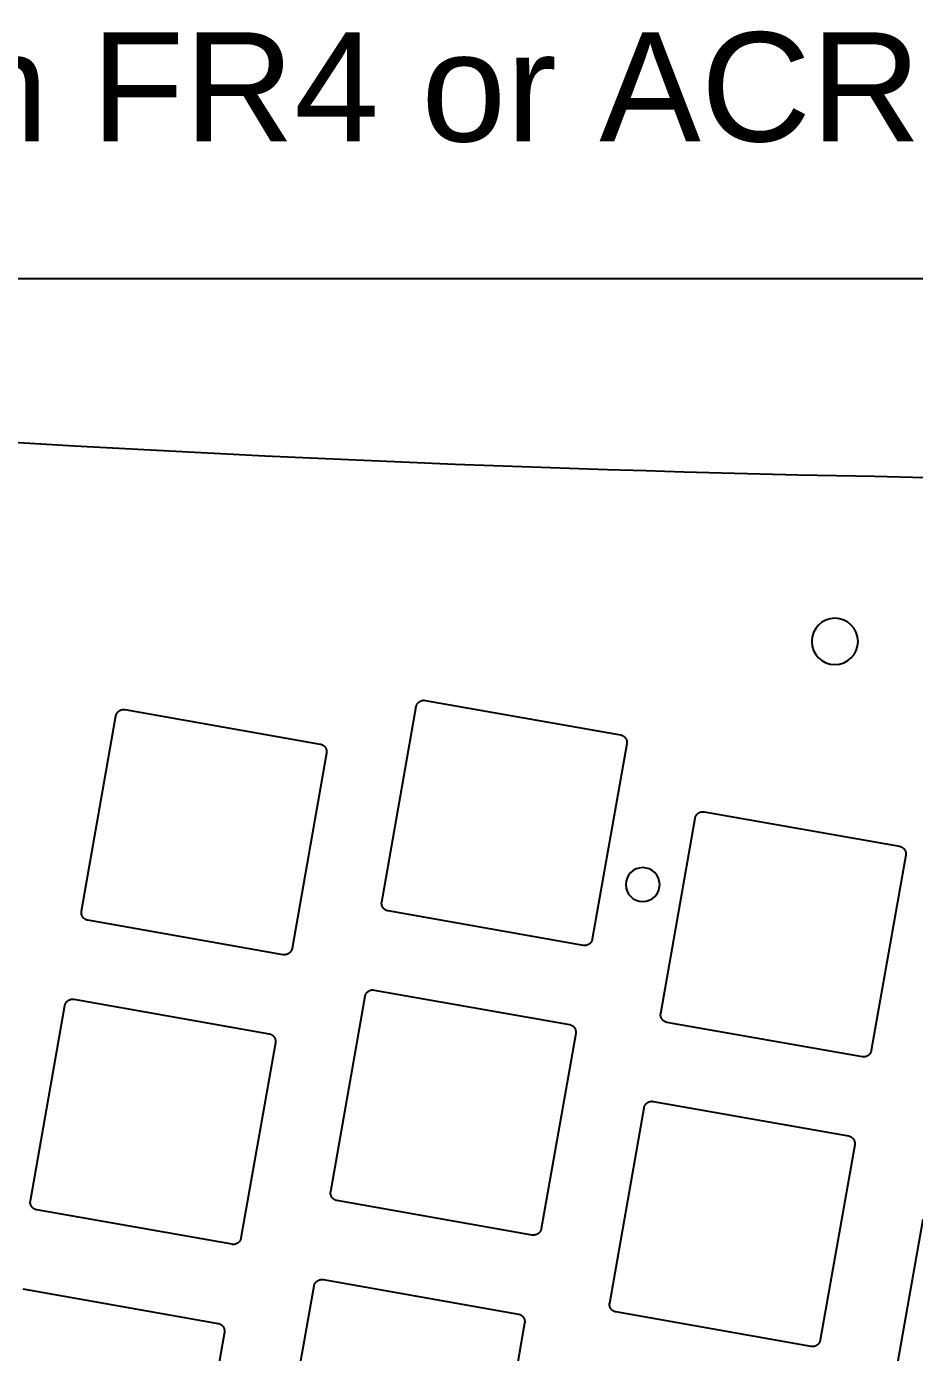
# Model space of a CAD drawing. Extents: x -763 to 762, y 34 to 355.
# Drawn here: x 222.2 to 279.7, y 269.2 to 355.1 of the extents above; entities that cross this region are included whole.
import ezdxf

# ---------------------------------------------------------------- set-up
doc = ezdxf.new("R2010")
doc.units = 0
doc.layers.add('2D_ACR_PLOT$CUT2', color=3, linetype='CONTINUOUS')
doc.layers.add('2D_ACR_PLOT$NOPRINT', color=7, linetype='CONTINUOUS')
doc.styles.add('ARIAL_REGULAR', font='txt')

msp = doc.modelspace()

# ---------------------------------------------------------------- linework, layer by layer
at = {"layer": '2D_ACR_PLOT$CUT2'}
for p, q in [((225.272, 327.891), (206.436, 328.994)), ((245.184, 298.355), (247.416, 311.009)), ((247.416, 311.009), (247.419, 311.026)), ((247.419, 311.026), (247.423, 311.043)), ((247.423, 311.043), (247.427, 311.059)), ((247.427, 311.059), (247.432, 311.076)), ((247.432, 311.076), (247.438, 311.092)), ((247.438, 311.092), (247.444, 311.108)), ((247.444, 311.108), (247.45, 311.124)), ((247.45, 311.124), (247.457, 311.139)), ((247.457, 311.139), (247.465, 311.154)), ((247.465, 311.154), (247.473, 311.169)), ((247.473, 311.169), (247.482, 311.184)), ((247.482, 311.184), (247.491, 311.198)), ((247.491, 311.198), (247.501, 311.212)), ((247.501, 311.212), (247.511, 311.226)), ((247.511, 311.226), (247.521, 311.24)), ((247.521, 311.24), (247.532, 311.253)), ((247.532, 311.253), (247.544, 311.265)), ((247.544, 311.265), (247.556, 311.277)), ((247.556, 311.277), (247.568, 311.289)), ((247.568, 311.289), (247.581, 311.301)), ((247.581, 311.301), (247.594, 311.312)), ((247.594, 311.312), (247.607, 311.322)), ((247.607, 311.322), (247.621, 311.332)), ((247.621, 311.332), (247.635, 311.342)), ((247.635, 311.342), (247.65, 311.351)), ((247.65, 311.351), (247.665, 311.359)), ((247.665, 311.359), (247.68, 311.367)), ((247.68, 311.367), (247.695, 311.375)), ((247.695, 311.375), (247.711, 311.382)), ((247.711, 311.382), (247.726, 311.388)), ((247.726, 311.388), (247.742, 311.394)), ((247.742, 311.394), (247.759, 311.4)), ((247.759, 311.4), (247.775, 311.405)), ((247.775, 311.405), (247.791, 311.409)), ((247.791, 311.409), (247.808, 311.413)), ((247.808, 311.413), (247.825, 311.416)), ((247.825, 311.416), (247.842, 311.418)), ((247.842, 311.418), (247.859, 311.42)), ((247.859, 311.42), (247.876, 311.422)), ((247.876, 311.422), (247.893, 311.422)), ((247.893, 311.422), (247.91, 311.423)), ((247.91, 311.423), (247.927, 311.422)), ((247.927, 311.422), (247.944, 311.421)), ((247.944, 311.421), (247.961, 311.42)), ((247.961, 311.42), (247.978, 311.418)), ((247.978, 311.418), (247.995, 311.415)), ((247.995, 311.415), (260.65, 309.184)), ((225.734, 297.754), (227.966, 310.409)), ((227.966, 310.409), (227.969, 310.426)), ((227.969, 310.426), (227.973, 310.442)), ((227.973, 310.442), (227.977, 310.459)), ((227.977, 310.459), (227.982, 310.475)), ((227.982, 310.475), (227.988, 310.491)), ((227.988, 310.491), (227.994, 310.507)), ((227.994, 310.507), (228, 310.523)), ((228, 310.523), (228.008, 310.539)), ((228.008, 310.539), (228.015, 310.554)), ((228.015, 310.554), (228.023, 310.569)), ((228.023, 310.569), (228.032, 310.584)), ((228.032, 310.584), (228.041, 310.598)), ((228.041, 310.598), (228.051, 310.612)), ((228.051, 310.612), (228.061, 310.626)), ((228.061, 310.626), (228.072, 310.639)), ((228.072, 310.639), (228.083, 310.652)), ((228.083, 310.652), (228.094, 310.665)), ((228.094, 310.665), (228.106, 310.677)), ((228.106, 310.677), (228.118, 310.689)), ((228.118, 310.689), (228.131, 310.7)), ((228.131, 310.7), (228.144, 310.711)), ((228.144, 310.711), (228.158, 310.722)), ((228.158, 310.722), (228.171, 310.732)), ((228.171, 310.732), (228.186, 310.741)), ((228.186, 310.741), (228.2, 310.75)), ((228.2, 310.75), (228.215, 310.759)), ((228.215, 310.759), (228.23, 310.767)), ((228.23, 310.767), (228.245, 310.774)), ((228.245, 310.774), (228.261, 310.782)), ((228.261, 310.782), (228.277, 310.788)), ((228.277, 310.788), (228.293, 310.794)), ((228.293, 310.794), (228.309, 310.799)), ((228.309, 310.799), (228.325, 310.804)), ((228.325, 310.804), (228.342, 310.808)), ((228.342, 310.808), (228.358, 310.812)), ((228.358, 310.812), (228.375, 310.815)), ((228.375, 310.815), (228.392, 310.818)), ((228.392, 310.818), (228.409, 310.82)), ((228.409, 310.82), (228.426, 310.821)), ((228.426, 310.821), (228.443, 310.822)), ((228.443, 310.822), (228.46, 310.822)), ((228.46, 310.822), (228.477, 310.822)), ((228.477, 310.822), (228.494, 310.821)), ((228.494, 310.821), (228.511, 310.819)), ((228.511, 310.819), (228.528, 310.817)), ((228.528, 310.817), (228.545, 310.815)), ((228.545, 310.815), (241.2, 308.583)), ((241.2, 308.583), (241.217, 308.58)), ((241.217, 308.58), (241.233, 308.576)), ((241.233, 308.576), (241.25, 308.572)), ((241.25, 308.572), (241.266, 308.567)), ((241.266, 308.567), (241.282, 308.561)), ((241.282, 308.561), (241.298, 308.555)), ((241.298, 308.555), (241.314, 308.549)), ((241.314, 308.549), (241.33, 308.541)), ((241.33, 308.541), (241.345, 308.534)), ((241.345, 308.534), (241.36, 308.526)), ((241.36, 308.526), (241.374, 308.517)), ((241.374, 308.517), (241.389, 308.508)), ((241.389, 308.508), (241.403, 308.498)), ((241.403, 308.498), (241.417, 308.488)), ((241.417, 308.488), (241.43, 308.477)), ((241.43, 308.477), (241.443, 308.466)), ((241.443, 308.466), (241.456, 308.455)), ((241.456, 308.455), (241.468, 308.443)), ((241.468, 308.443), (241.48, 308.431)), ((241.48, 308.431), (241.491, 308.418)), ((241.491, 308.418), (241.502, 308.405)), ((241.502, 308.405), (241.513, 308.391)), ((241.513, 308.391), (241.523, 308.378)), ((241.523, 308.378), (241.532, 308.363)), ((241.532, 308.363), (241.541, 308.349)), ((241.541, 308.349), (241.55, 308.334)), ((261.055, 308.604), (258.824, 295.95)), ((260.65, 309.184), (260.666, 309.18)), ((260.666, 309.18), (260.683, 309.177)), ((260.683, 309.177), (260.7, 309.172)), ((260.7, 309.172), (260.716, 309.167)), ((260.716, 309.167), (260.732, 309.162)), ((260.732, 309.162), (260.748, 309.156)), ((260.748, 309.156), (260.764, 309.149)), ((260.764, 309.149), (260.779, 309.142)), ((260.779, 309.142), (260.795, 309.134)), ((260.795, 309.134), (260.81, 309.126)), ((260.81, 309.126), (260.824, 309.117)), ((260.824, 309.117), (260.839, 309.108)), ((260.839, 309.108), (260.853, 309.099)), ((260.853, 309.099), (260.866, 309.088)), ((260.866, 309.088), (260.88, 309.078)), ((260.88, 309.078), (260.893, 309.067)), ((260.893, 309.067), (260.905, 309.055)), ((260.905, 309.055), (260.918, 309.043)), ((260.918, 309.043), (260.93, 309.031)), ((260.93, 309.031), (260.941, 309.018)), ((260.941, 309.018), (260.952, 309.005)), ((260.952, 309.005), (260.962, 308.992)), ((260.962, 308.992), (260.972, 308.978)), ((260.972, 308.978), (260.982, 308.964)), ((260.982, 308.964), (260.991, 308.949)), ((260.991, 308.949), (261, 308.935)), ((261, 308.935), (261.008, 308.92)), ((261.008, 308.92), (261.015, 308.904)), ((261.015, 308.904), (261.022, 308.889)), ((261.022, 308.889), (261.029, 308.873)), ((261.029, 308.873), (261.035, 308.857)), ((261.035, 308.857), (261.04, 308.841)), ((261.04, 308.841), (261.045, 308.824)), ((261.045, 308.824), (261.049, 308.808)), ((261.049, 308.808), (261.053, 308.791)), ((261.053, 308.791), (261.056, 308.774)), ((261.058, 308.621), (261.055, 308.604)), ((261.056, 308.774), (261.058, 308.757)), ((261.058, 308.757), (261.06, 308.74)), ((261.06, 308.638), (261.058, 308.621)), ((261.06, 308.74), (261.062, 308.723)), ((261.062, 308.655), (261.06, 308.638)), ((261.062, 308.723), (261.063, 308.706)), ((261.063, 308.689), (261.062, 308.672)), ((261.062, 308.672), (261.062, 308.655)), ((261.063, 308.706), (261.063, 308.689)), ((241.605, 308.004), (239.374, 295.349)), ((241.55, 308.334), (241.558, 308.319)), ((241.558, 308.319), (241.565, 308.304)), ((241.565, 308.304), (241.572, 308.288)), ((241.572, 308.288), (241.579, 308.272)), ((241.579, 308.272), (241.585, 308.256)), ((241.585, 308.256), (241.59, 308.24)), ((241.59, 308.24), (241.595, 308.224)), ((241.595, 308.224), (241.599, 308.207)), ((241.599, 308.207), (241.603, 308.191)), ((241.603, 308.191), (241.606, 308.174)), ((241.608, 308.021), (241.605, 308.004)), ((241.606, 308.174), (241.609, 308.157)), ((241.61, 308.038), (241.608, 308.021)), ((241.609, 308.157), (241.611, 308.14)), ((241.612, 308.055), (241.61, 308.038)), ((241.611, 308.14), (241.612, 308.123)), ((241.612, 308.123), (241.613, 308.106)), ((241.613, 308.072), (241.612, 308.055)), ((241.613, 308.106), (241.613, 308.089)), ((241.613, 308.089), (241.613, 308.072)), ((265.604, 304.036), (265.615, 304.049)), ((265.615, 304.049), (265.627, 304.061)), ((265.627, 304.061), (265.64, 304.073)), ((265.64, 304.073), (265.652, 304.084)), ((265.652, 304.084), (265.665, 304.095)), ((265.665, 304.095), (265.679, 304.106)), ((265.679, 304.106), (265.693, 304.116)), ((265.693, 304.116), (265.707, 304.125)), ((265.707, 304.125), (265.721, 304.134)), ((265.721, 304.134), (265.736, 304.143)), ((265.736, 304.143), (265.751, 304.151)), ((265.751, 304.151), (265.766, 304.159)), ((265.766, 304.159), (265.782, 304.166)), ((265.782, 304.166), (265.798, 304.172)), ((265.798, 304.172), (265.814, 304.178)), ((265.814, 304.178), (265.83, 304.183)), ((265.83, 304.183), (265.846, 304.188)), ((265.846, 304.188), (265.863, 304.192)), ((265.863, 304.192), (265.88, 304.196)), ((265.88, 304.196), (265.896, 304.199)), ((265.896, 304.199), (265.913, 304.202)), ((265.913, 304.202), (265.93, 304.204)), ((265.93, 304.204), (265.947, 304.205)), ((265.947, 304.205), (265.964, 304.206)), ((265.964, 304.206), (265.981, 304.206)), ((265.981, 304.206), (265.998, 304.206)), ((265.998, 304.206), (266.015, 304.205)), ((266.015, 304.205), (266.032, 304.203)), ((266.032, 304.203), (266.049, 304.201)), ((266.049, 304.201), (266.066, 304.199)), ((266.066, 304.199), (278.721, 301.967)), ((263.256, 291.138), (265.487, 303.793)), ((265.487, 303.793), (265.49, 303.81)), ((265.49, 303.81), (265.494, 303.826)), ((265.494, 303.826), (265.499, 303.843)), ((265.499, 303.843), (265.503, 303.859)), ((265.503, 303.859), (265.509, 303.875)), ((265.509, 303.875), (265.515, 303.891)), ((265.515, 303.891), (265.522, 303.907)), ((265.522, 303.907), (265.529, 303.923)), ((265.529, 303.923), (265.536, 303.938)), ((265.536, 303.938), (265.545, 303.953)), ((265.545, 303.953), (265.553, 303.968)), ((265.553, 303.968), (265.562, 303.982)), ((265.562, 303.982), (265.572, 303.996)), ((265.572, 303.996), (265.582, 304.01)), ((265.582, 304.01), (265.593, 304.023)), ((265.593, 304.023), (265.604, 304.036)), ((278.721, 301.967), (278.738, 301.964)), ((278.738, 301.964), (278.754, 301.96)), ((278.754, 301.96), (278.771, 301.956)), ((278.771, 301.956), (278.787, 301.951)), ((278.787, 301.951), (278.803, 301.945)), ((278.803, 301.945), (278.819, 301.939)), ((278.819, 301.939), (278.835, 301.933)), ((278.835, 301.933), (278.851, 301.925)), ((278.851, 301.925), (278.866, 301.918)), ((278.866, 301.918), (278.881, 301.91)), ((278.881, 301.91), (278.896, 301.901)), ((278.896, 301.901), (278.91, 301.892)), ((278.91, 301.892), (278.924, 301.882)), ((278.924, 301.882), (278.938, 301.872)), ((278.938, 301.872), (278.951, 301.861)), ((278.951, 301.861), (278.964, 301.85)), ((278.964, 301.85), (278.977, 301.839)), ((278.977, 301.839), (278.989, 301.827)), ((278.989, 301.827), (279.001, 301.815)), ((279.001, 301.815), (279.012, 301.802)), ((279.012, 301.802), (279.023, 301.789)), ((279.023, 301.789), (279.034, 301.775)), ((279.034, 301.775), (279.044, 301.762)), ((279.044, 301.762), (279.053, 301.747)), ((279.053, 301.747), (279.062, 301.733)), ((279.062, 301.733), (279.071, 301.718)), ((279.071, 301.718), (279.079, 301.703)), ((279.079, 301.703), (279.087, 301.688)), ((279.087, 301.688), (279.094, 301.672)), ((279.094, 301.672), (279.1, 301.656)), ((279.1, 301.656), (279.106, 301.64)), ((279.106, 301.64), (279.111, 301.624)), ((279.111, 301.624), (279.116, 301.608)), ((279.116, 301.608), (279.12, 301.591)), ((279.12, 301.591), (279.124, 301.575)), ((279.124, 301.575), (279.127, 301.558)), ((279.127, 301.558), (279.13, 301.541)), ((279.13, 301.541), (279.132, 301.524)), ((279.132, 301.524), (279.133, 301.507)), ((279.133, 301.507), (279.134, 301.49)), ((279.134, 301.49), (279.134, 301.473)), ((279.134, 301.473), (279.134, 301.456)), ((279.127, 301.388), (276.895, 288.733)), ((279.129, 301.405), (279.127, 301.388)), ((279.131, 301.422), (279.129, 301.405)), ((279.133, 301.439), (279.131, 301.422)), ((279.134, 301.456), (279.133, 301.439)), ((245.177, 298.287), (245.178, 298.304)), ((245.177, 298.27), (245.177, 298.287)), ((245.177, 298.253), (245.177, 298.27)), ((245.178, 298.236), (245.177, 298.253)), ((245.178, 298.304), (245.179, 298.321)), ((245.179, 298.219), (245.178, 298.236)), ((245.179, 298.321), (245.182, 298.338)), ((245.181, 298.202), (245.179, 298.219)), ((245.184, 298.185), (245.181, 298.202)), ((245.182, 298.338), (245.184, 298.355)), ((245.187, 298.168), (245.184, 298.185)), ((245.19, 298.151), (245.187, 298.168)), ((245.195, 298.135), (245.19, 298.151)), ((245.2, 298.118), (245.195, 298.135)), ((245.205, 298.102), (245.2, 298.118)), ((245.211, 298.086), (245.205, 298.102)), ((245.217, 298.07), (245.211, 298.086)), ((245.224, 298.055), (245.217, 298.07)), ((245.232, 298.039), (245.224, 298.055)), ((245.24, 298.024), (245.232, 298.039)), ((225.727, 297.686), (225.728, 297.703)), ((225.727, 297.669), (225.727, 297.686)), ((225.727, 297.652), (225.727, 297.669)), ((225.728, 297.635), (225.727, 297.652)), ((225.728, 297.703), (225.73, 297.72)), ((225.729, 297.618), (225.728, 297.635)), ((225.731, 297.601), (225.729, 297.618)), ((225.73, 297.72), (225.732, 297.737)), ((225.734, 297.584), (225.731, 297.601)), ((225.732, 297.737), (225.734, 297.754)), ((225.737, 297.567), (225.734, 297.584)), ((225.741, 297.551), (225.737, 297.567)), ((225.745, 297.534), (225.741, 297.551)), ((225.75, 297.518), (225.745, 297.534)), ((225.755, 297.502), (225.75, 297.518)), ((225.761, 297.486), (225.755, 297.502)), ((225.768, 297.47), (225.761, 297.486)), ((225.775, 297.454), (225.768, 297.47)), ((225.782, 297.439), (225.775, 297.454)), ((225.79, 297.424), (225.782, 297.439)), ((225.799, 297.409), (225.79, 297.424)), ((225.808, 297.395), (225.799, 297.409)), ((225.817, 297.381), (225.808, 297.395)), ((225.827, 297.367), (225.817, 297.381)), ((225.838, 297.353), (225.827, 297.367)), ((225.849, 297.34), (225.838, 297.353)), ((225.86, 297.327), (225.849, 297.34)), ((225.872, 297.315), (225.86, 297.327)), ((225.884, 297.303), (225.872, 297.315)), ((225.897, 297.292), (225.884, 297.303)), ((225.91, 297.281), (225.897, 297.292)), ((225.923, 297.27), (225.91, 297.281)), ((225.937, 297.26), (225.923, 297.27)), ((225.951, 297.25), (225.937, 297.26)), ((225.965, 297.241), (225.951, 297.25)), ((225.98, 297.232), (225.965, 297.241)), ((225.995, 297.224), (225.98, 297.232)), ((226.01, 297.217), (225.995, 297.224)), ((226.026, 297.21), (226.01, 297.217)), ((226.042, 297.203), (226.026, 297.21)), ((226.058, 297.197), (226.042, 297.203)), ((226.074, 297.191), (226.058, 297.197)), ((226.09, 297.186), (226.074, 297.191)), ((226.107, 297.182), (226.09, 297.186)), ((226.123, 297.178), (226.107, 297.182)), ((226.14, 297.175), (226.123, 297.178)), ((245.248, 298.01), (245.24, 298.024)), ((245.258, 297.995), (245.248, 298.01)), ((245.267, 297.981), (245.258, 297.995)), ((245.277, 297.967), (245.267, 297.981)), ((245.288, 297.954), (245.277, 297.967)), ((245.299, 297.941), (245.288, 297.954)), ((245.31, 297.928), (245.299, 297.941)), ((245.322, 297.916), (245.31, 297.928)), ((245.334, 297.904), (245.322, 297.916)), ((245.347, 297.892), (245.334, 297.904)), ((245.36, 297.881), (245.347, 297.892)), ((245.373, 297.871), (245.36, 297.881)), ((245.387, 297.86), (245.373, 297.871)), ((245.401, 297.851), (245.387, 297.86)), ((245.415, 297.842), (245.401, 297.851)), ((245.43, 297.833), (245.415, 297.842)), ((245.445, 297.825), (245.43, 297.833)), ((245.46, 297.817), (245.445, 297.825)), ((245.476, 297.81), (245.46, 297.817)), ((245.491, 297.803), (245.476, 297.81)), ((245.507, 297.797), (245.491, 297.803)), ((245.524, 297.792), (245.507, 297.797)), ((245.54, 297.787), (245.524, 297.792)), ((245.556, 297.782), (245.54, 297.787)), ((245.573, 297.779), (245.556, 297.782)), ((245.59, 297.775), (245.573, 297.779)), ((258.245, 295.544), (245.59, 297.775)), ((238.795, 294.944), (226.14, 297.175)), ((258.261, 295.541), (258.245, 295.544)), ((258.278, 295.539), (258.261, 295.541)), ((258.295, 295.538), (258.278, 295.539)), ((258.312, 295.537), (258.295, 295.538)), ((258.33, 295.536), (258.312, 295.537)), ((258.347, 295.537), (258.33, 295.536)), ((258.364, 295.537), (258.347, 295.537)), ((258.381, 295.539), (258.364, 295.537)), ((258.398, 295.541), (258.381, 295.539)), ((258.415, 295.543), (258.398, 295.541)), ((258.431, 295.547), (258.415, 295.543)), ((258.448, 295.55), (258.431, 295.547)), ((258.464, 295.554), (258.448, 295.55)), ((258.481, 295.559), (258.464, 295.554)), ((258.497, 295.565), (258.481, 295.559)), ((258.513, 295.571), (258.497, 295.565)), ((258.529, 295.577), (258.513, 295.571)), ((258.544, 295.584), (258.529, 295.577)), ((258.56, 295.592), (258.544, 295.584)), ((258.575, 295.6), (258.56, 295.592)), ((258.59, 295.608), (258.575, 295.6)), ((258.604, 295.617), (258.59, 295.608)), ((258.618, 295.627), (258.604, 295.617)), ((258.632, 295.637), (258.618, 295.627)), ((258.645, 295.647), (258.632, 295.637)), ((258.659, 295.658), (258.645, 295.647)), ((258.671, 295.67), (258.659, 295.658)), ((258.684, 295.682), (258.671, 295.67)), ((258.696, 295.694), (258.684, 295.682)), ((258.707, 295.706), (258.696, 295.694)), ((258.718, 295.719), (258.707, 295.706)), ((258.729, 295.733), (258.718, 295.719)), ((258.739, 295.747), (258.729, 295.733)), ((258.748, 295.761), (258.739, 295.747)), ((258.758, 295.775), (258.748, 295.761)), ((258.766, 295.79), (258.758, 295.775)), ((258.774, 295.805), (258.766, 295.79)), ((258.782, 295.82), (258.774, 295.805)), ((258.789, 295.836), (258.782, 295.82)), ((258.796, 295.851), (258.789, 295.836)), ((258.802, 295.867), (258.796, 295.851)), ((258.807, 295.883), (258.802, 295.867)), ((258.812, 295.9), (258.807, 295.883)), ((258.817, 295.916), (258.812, 295.9)), ((258.821, 295.933), (258.817, 295.916)), ((258.824, 295.95), (258.821, 295.933)), ((238.812, 294.941), (238.795, 294.944)), ((238.829, 294.939), (238.812, 294.941)), ((238.846, 294.937), (238.829, 294.939)), ((238.863, 294.936), (238.846, 294.937)), ((238.88, 294.936), (238.863, 294.936)), ((238.897, 294.936), (238.88, 294.936)), ((238.914, 294.937), (238.897, 294.936)), ((238.931, 294.938), (238.914, 294.937)), ((238.948, 294.94), (238.931, 294.938)), ((238.965, 294.943), (238.948, 294.94)), ((238.982, 294.946), (238.965, 294.943)), ((238.998, 294.95), (238.982, 294.946)), ((239.015, 294.954), (238.998, 294.95)), ((239.031, 294.959), (239.015, 294.954)), ((239.047, 294.964), (239.031, 294.959)), ((239.063, 294.97), (239.047, 294.964)), ((239.079, 294.977), (239.063, 294.97)), ((239.095, 294.984), (239.079, 294.977)), ((239.11, 294.991), (239.095, 294.984)), ((239.125, 294.999), (239.11, 294.991)), ((239.14, 295.008), (239.125, 294.999)), ((239.154, 295.017), (239.14, 295.008)), ((239.168, 295.026), (239.154, 295.017)), ((239.182, 295.036), (239.168, 295.026)), ((239.196, 295.047), (239.182, 295.036)), ((239.209, 295.058), (239.196, 295.047)), ((239.222, 295.069), (239.209, 295.058)), ((239.234, 295.081), (239.222, 295.069)), ((239.246, 295.093), (239.234, 295.081)), ((239.257, 295.106), (239.246, 295.093)), ((239.268, 295.119), (239.257, 295.106)), ((239.279, 295.132), (239.268, 295.119)), ((239.289, 295.146), (239.279, 295.132)), ((239.299, 295.16), (239.289, 295.146)), ((239.308, 295.175), (239.299, 295.16)), ((239.317, 295.189), (239.308, 295.175)), ((239.325, 295.204), (239.317, 295.189)), ((239.332, 295.22), (239.325, 295.204)), ((239.34, 295.235), (239.332, 295.22)), ((239.346, 295.251), (239.34, 295.235)), ((239.352, 295.267), (239.346, 295.251)), ((239.358, 295.283), (239.352, 295.267)), ((239.363, 295.299), (239.358, 295.283)), ((239.367, 295.316), (239.363, 295.299)), ((239.371, 295.332), (239.367, 295.316)), ((239.374, 295.349), (239.371, 295.332)), ((224.953, 292.021), (224.969, 292.027)), ((224.969, 292.027), (224.985, 292.033)), ((224.985, 292.033), (225.001, 292.039)), ((225.001, 292.039), (225.017, 292.044)), ((225.017, 292.044), (225.034, 292.048)), ((225.034, 292.048), (225.05, 292.051)), ((225.05, 292.051), (225.067, 292.055)), ((225.067, 292.055), (225.084, 292.057)), ((225.084, 292.057), (225.101, 292.059)), ((225.101, 292.059), (225.118, 292.061)), ((225.118, 292.061), (225.135, 292.061)), ((225.135, 292.061), (225.152, 292.062)), ((225.152, 292.062), (225.169, 292.061)), ((225.169, 292.061), (225.186, 292.06)), ((225.186, 292.06), (225.203, 292.059)), ((225.203, 292.059), (225.22, 292.057)), ((225.22, 292.057), (225.237, 292.054)), ((225.237, 292.054), (237.892, 289.823)), ((241.876, 279.594), (244.108, 292.249)), ((244.108, 292.249), (244.111, 292.266)), ((244.111, 292.266), (244.115, 292.282)), ((244.115, 292.282), (244.119, 292.299)), ((244.119, 292.299), (244.124, 292.315)), ((244.124, 292.315), (244.13, 292.331)), ((244.13, 292.331), (244.136, 292.347)), ((244.136, 292.347), (244.142, 292.363)), ((244.142, 292.363), (244.149, 292.378)), ((244.149, 292.378), (244.157, 292.394)), ((244.157, 292.394), (244.165, 292.409)), ((244.165, 292.409), (244.174, 292.423)), ((244.174, 292.423), (244.183, 292.438)), ((244.183, 292.438), (244.193, 292.452)), ((244.193, 292.452), (244.203, 292.466)), ((244.203, 292.466), (244.213, 292.479)), ((244.213, 292.479), (244.224, 292.492)), ((244.224, 292.492), (244.236, 292.505)), ((244.236, 292.505), (244.248, 292.517)), ((244.248, 292.517), (244.26, 292.529)), ((244.26, 292.529), (244.273, 292.54)), ((244.273, 292.54), (244.286, 292.551)), ((244.286, 292.551), (244.299, 292.562)), ((244.299, 292.562), (244.313, 292.572)), ((244.313, 292.572), (244.327, 292.581)), ((244.327, 292.581), (244.342, 292.59)), ((244.342, 292.59), (244.357, 292.599)), ((244.357, 292.599), (244.372, 292.607)), ((244.372, 292.607), (244.387, 292.614)), ((244.387, 292.614), (244.403, 292.621)), ((244.403, 292.621), (244.418, 292.628)), ((244.418, 292.628), (244.434, 292.634)), ((244.434, 292.634), (244.451, 292.639)), ((244.451, 292.639), (244.467, 292.644)), ((244.467, 292.644), (244.483, 292.648)), ((244.483, 292.648), (244.5, 292.652)), ((244.5, 292.652), (244.517, 292.655)), ((244.517, 292.655), (244.534, 292.658)), ((244.534, 292.658), (244.551, 292.66)), ((244.551, 292.66), (244.568, 292.661)), ((244.568, 292.661), (244.585, 292.662)), ((244.585, 292.662), (244.602, 292.662)), ((244.602, 292.662), (244.619, 292.662)), ((244.619, 292.662), (244.636, 292.661)), ((244.636, 292.661), (244.653, 292.659)), ((244.653, 292.659), (244.67, 292.657)), ((244.67, 292.657), (244.687, 292.654)), ((244.687, 292.654), (257.342, 290.423)), ((222.426, 278.994), (224.658, 291.648)), ((224.658, 291.648), (224.661, 291.665)), ((224.661, 291.665), (224.665, 291.682)), ((224.665, 291.682), (224.669, 291.698)), ((224.669, 291.698), (224.674, 291.715)), ((224.674, 291.715), (224.68, 291.731)), ((224.68, 291.731), (224.686, 291.747)), ((224.686, 291.747), (224.692, 291.763)), ((224.692, 291.763), (224.7, 291.778)), ((224.7, 291.778), (224.707, 291.793)), ((224.707, 291.793), (224.715, 291.808)), ((224.715, 291.808), (224.724, 291.823)), ((224.724, 291.823), (224.733, 291.837)), ((224.733, 291.837), (224.743, 291.851)), ((224.743, 291.851), (224.753, 291.865)), ((224.753, 291.865), (224.764, 291.879)), ((224.764, 291.879), (224.775, 291.892)), ((224.775, 291.892), (224.786, 291.904)), ((224.786, 291.904), (224.798, 291.916)), ((224.798, 291.916), (224.81, 291.928)), ((224.81, 291.928), (224.823, 291.94)), ((224.823, 291.94), (224.836, 291.951)), ((224.836, 291.951), (224.85, 291.961)), ((224.85, 291.961), (224.863, 291.971)), ((224.863, 291.971), (224.878, 291.981)), ((224.878, 291.981), (224.892, 291.99)), ((224.892, 291.99), (224.907, 291.998)), ((224.907, 291.998), (224.922, 292.006)), ((224.922, 292.006), (224.937, 292.014)), ((224.937, 292.014), (224.953, 292.021)), ((257.342, 290.423), (257.358, 290.42)), ((257.358, 290.42), (257.375, 290.416)), ((257.375, 290.416), (257.392, 290.412)), ((257.392, 290.412), (257.408, 290.407)), ((257.408, 290.407), (257.424, 290.401)), ((257.424, 290.401), (257.44, 290.395)), ((257.44, 290.395), (257.456, 290.388)), ((257.456, 290.388), (257.471, 290.381)), ((257.471, 290.381), (257.487, 290.374)), ((257.487, 290.374), (257.502, 290.366)), ((257.502, 290.366), (257.516, 290.357)), ((257.516, 290.357), (257.531, 290.348)), ((257.531, 290.348), (257.545, 290.338)), ((257.545, 290.338), (257.558, 290.328)), ((257.558, 290.328), (257.572, 290.317)), ((257.572, 290.317), (257.585, 290.306)), ((257.585, 290.306), (257.597, 290.295)), ((263.248, 291.07), (263.249, 291.087)), ((263.248, 291.053), (263.248, 291.07)), ((263.248, 291.036), (263.248, 291.053)), ((263.249, 291.019), (263.248, 291.036)), ((263.249, 291.087), (263.251, 291.104)), ((263.251, 291.002), (263.249, 291.019)), ((263.251, 291.104), (263.253, 291.121)), ((263.252, 290.985), (263.251, 291.002)), ((263.255, 290.968), (263.252, 290.985)), ((263.253, 291.121), (263.256, 291.138)), ((263.258, 290.952), (263.255, 290.968)), ((263.262, 290.935), (263.258, 290.952)), ((263.266, 290.918), (263.262, 290.935)), ((263.271, 290.902), (263.266, 290.918)), ((263.276, 290.886), (263.271, 290.902)), ((263.282, 290.87), (263.276, 290.886)), ((263.289, 290.854), (263.282, 290.87)), ((263.296, 290.838), (263.289, 290.854)), ((263.303, 290.823), (263.296, 290.838)), ((263.311, 290.808), (263.303, 290.823)), ((263.32, 290.793), (263.311, 290.808)), ((263.329, 290.779), (263.32, 290.793)), ((263.338, 290.765), (263.329, 290.779)), ((263.349, 290.751), (263.338, 290.765)), ((263.359, 290.737), (263.349, 290.751)), ((263.37, 290.724), (263.359, 290.737)), ((263.381, 290.711), (263.37, 290.724)), ((263.393, 290.699), (263.381, 290.711)), ((263.405, 290.687), (263.393, 290.699)), ((263.418, 290.676), (263.405, 290.687)), ((263.431, 290.665), (263.418, 290.676)), ((263.444, 290.654), (263.431, 290.665)), ((263.458, 290.644), (263.444, 290.654)), ((263.472, 290.634), (263.458, 290.644)), ((263.487, 290.625), (263.472, 290.634)), ((263.501, 290.616), (263.487, 290.625)), ((263.516, 290.608), (263.501, 290.616)), ((263.532, 290.601), (263.516, 290.608)), ((263.547, 290.594), (263.532, 290.601)), ((263.563, 290.587), (263.547, 290.594)), ((263.579, 290.581), (263.563, 290.587)), ((263.595, 290.575), (263.579, 290.581)), ((263.611, 290.57), (263.595, 290.575)), ((263.628, 290.566), (263.611, 290.57)), ((263.644, 290.562), (263.628, 290.566)), ((263.661, 290.559), (263.644, 290.562)), ((276.316, 288.328), (263.661, 290.559)), ((237.892, 289.823), (237.909, 289.819)), ((237.909, 289.819), (237.925, 289.816)), ((237.925, 289.816), (237.942, 289.811)), ((237.942, 289.811), (237.958, 289.806)), ((237.958, 289.806), (237.974, 289.801)), ((237.974, 289.801), (237.99, 289.795)), ((237.99, 289.795), (238.006, 289.788)), ((238.006, 289.788), (238.022, 289.781)), ((238.022, 289.781), (238.037, 289.773)), ((238.037, 289.773), (238.052, 289.765)), ((238.052, 289.765), (238.066, 289.756)), ((238.066, 289.756), (238.081, 289.747)), ((238.081, 289.747), (238.095, 289.738)), ((238.095, 289.738), (238.109, 289.727)), ((238.109, 289.727), (238.122, 289.717)), ((238.122, 289.717), (238.135, 289.706)), ((238.135, 289.706), (238.148, 289.694)), ((238.148, 289.694), (238.16, 289.682)), ((238.16, 289.682), (238.172, 289.67)), ((238.172, 289.67), (238.183, 289.657)), ((238.183, 289.657), (238.194, 289.644)), ((238.194, 289.644), (238.205, 289.631)), ((238.205, 289.631), (238.215, 289.617)), ((238.215, 289.617), (238.224, 289.603)), ((238.224, 289.603), (238.233, 289.588)), ((238.233, 289.588), (238.242, 289.574)), ((238.242, 289.574), (238.25, 289.559)), ((238.25, 289.559), (238.257, 289.543)), ((238.257, 289.543), (238.264, 289.528)), ((238.264, 289.528), (238.271, 289.512)), ((238.271, 289.512), (238.277, 289.496)), ((238.277, 289.496), (238.282, 289.48)), ((238.282, 289.48), (238.287, 289.463)), ((238.287, 289.463), (238.291, 289.447)), ((257.747, 289.844), (255.516, 277.189)), ((257.597, 290.295), (257.61, 290.283)), ((257.61, 290.283), (257.622, 290.271)), ((257.622, 290.271), (257.633, 290.258)), ((257.633, 290.258), (257.644, 290.245)), ((257.644, 290.245), (257.654, 290.231)), ((257.654, 290.231), (257.664, 290.217)), ((257.664, 290.217), (257.674, 290.203)), ((257.674, 290.203), (257.683, 290.189)), ((257.683, 290.189), (257.692, 290.174)), ((257.692, 290.174), (257.7, 290.159)), ((257.7, 290.159), (257.707, 290.144)), ((257.707, 290.144), (257.714, 290.128)), ((257.714, 290.128), (257.721, 290.112)), ((257.721, 290.112), (257.727, 290.096)), ((257.727, 290.096), (257.732, 290.08)), ((257.732, 290.08), (257.737, 290.064)), ((257.737, 290.064), (257.741, 290.047)), ((257.741, 290.047), (257.745, 290.031)), ((257.745, 290.031), (257.748, 290.014)), ((257.75, 289.861), (257.747, 289.844)), ((257.748, 290.014), (257.75, 289.997)), ((257.75, 289.997), (257.752, 289.98)), ((257.752, 289.878), (257.75, 289.861)), ((257.752, 289.98), (257.754, 289.963)), ((257.754, 289.895), (257.752, 289.878)), ((257.754, 289.963), (257.755, 289.946)), ((257.755, 289.929), (257.754, 289.912)), ((257.754, 289.912), (257.754, 289.895)), ((257.755, 289.946), (257.755, 289.929)), ((238.297, 289.243), (236.066, 276.589)), ((238.291, 289.447), (238.295, 289.43)), ((238.295, 289.43), (238.298, 289.413)), ((238.3, 289.26), (238.297, 289.243)), ((238.298, 289.413), (238.301, 289.396)), ((238.302, 289.277), (238.3, 289.26)), ((238.301, 289.396), (238.303, 289.379)), ((238.304, 289.294), (238.302, 289.277)), ((238.303, 289.379), (238.304, 289.362)), ((238.304, 289.362), (238.305, 289.345)), ((238.305, 289.311), (238.304, 289.294)), ((238.305, 289.345), (238.305, 289.328)), ((238.305, 289.328), (238.305, 289.311)), ((276.846, 288.588), (276.838, 288.573)), ((276.854, 288.604), (276.846, 288.588)), ((276.861, 288.619), (276.854, 288.604)), ((276.867, 288.635), (276.861, 288.619)), ((276.873, 288.651), (276.867, 288.635)), ((276.879, 288.667), (276.873, 288.651)), ((276.884, 288.683), (276.879, 288.667)), ((276.888, 288.7), (276.884, 288.683)), ((276.892, 288.716), (276.888, 288.7)), ((276.895, 288.733), (276.892, 288.716)), ((276.333, 288.325), (276.316, 288.328)), ((276.35, 288.323), (276.333, 288.325)), ((276.367, 288.321), (276.35, 288.323)), ((276.384, 288.32), (276.367, 288.321)), ((276.401, 288.32), (276.384, 288.32)), ((276.418, 288.32), (276.401, 288.32)), ((276.435, 288.321), (276.418, 288.32)), ((276.452, 288.322), (276.435, 288.321)), ((276.469, 288.324), (276.452, 288.322)), ((276.486, 288.327), (276.469, 288.324)), ((276.503, 288.33), (276.486, 288.327)), ((276.519, 288.334), (276.503, 288.33)), ((276.536, 288.338), (276.519, 288.334)), ((276.552, 288.343), (276.536, 288.338)), ((276.569, 288.348), (276.552, 288.343)), ((276.585, 288.354), (276.569, 288.348)), ((276.6, 288.361), (276.585, 288.354)), ((276.616, 288.368), (276.6, 288.361)), ((276.631, 288.375), (276.616, 288.368)), ((276.646, 288.383), (276.631, 288.375)), ((276.661, 288.392), (276.646, 288.383)), ((276.675, 288.401), (276.661, 288.392)), ((276.69, 288.41), (276.675, 288.401)), ((276.703, 288.42), (276.69, 288.41)), ((276.717, 288.431), (276.703, 288.42)), ((276.73, 288.442), (276.717, 288.431)), ((276.743, 288.453), (276.73, 288.442)), ((276.755, 288.465), (276.743, 288.453)), ((276.767, 288.477), (276.755, 288.465)), ((276.778, 288.49), (276.767, 288.477)), ((276.79, 288.503), (276.778, 288.49)), ((276.8, 288.516), (276.79, 288.503)), ((276.81, 288.53), (276.8, 288.516)), ((276.82, 288.544), (276.81, 288.53)), ((276.829, 288.559), (276.82, 288.544)), ((276.838, 288.573), (276.829, 288.559)), ((262.214, 285.147), (262.221, 285.162)), ((262.221, 285.162), (262.228, 285.177)), ((262.228, 285.177), (262.237, 285.192)), ((262.237, 285.192), (262.245, 285.207)), ((262.245, 285.207), (262.254, 285.221)), ((262.254, 285.221), (262.264, 285.235)), ((262.264, 285.235), (262.274, 285.249)), ((262.274, 285.249), (262.285, 285.263)), ((262.285, 285.263), (262.296, 285.276)), ((262.296, 285.276), (262.307, 285.288)), ((262.307, 285.288), (262.319, 285.3)), ((262.319, 285.3), (262.332, 285.312)), ((262.332, 285.312), (262.344, 285.324)), ((262.344, 285.324), (262.357, 285.335)), ((262.357, 285.335), (262.371, 285.345)), ((262.371, 285.345), (262.385, 285.355)), ((262.385, 285.355), (262.399, 285.365)), ((262.399, 285.365), (262.413, 285.374)), ((262.413, 285.374), (262.428, 285.382)), ((262.428, 285.382), (262.443, 285.39)), ((262.443, 285.39), (262.458, 285.398)), ((262.458, 285.398), (262.474, 285.405)), ((262.474, 285.405), (262.49, 285.411)), ((262.49, 285.411), (262.506, 285.417)), ((262.506, 285.417), (262.522, 285.423)), ((262.522, 285.423), (262.538, 285.428)), ((262.538, 285.428), (262.555, 285.432)), ((262.555, 285.432), (262.572, 285.435)), ((262.572, 285.435), (262.588, 285.439)), ((262.588, 285.439), (262.605, 285.441)), ((262.605, 285.441), (262.622, 285.443)), ((262.622, 285.443), (262.639, 285.445)), ((262.639, 285.445), (262.656, 285.445)), ((262.656, 285.445), (262.673, 285.446)), ((262.673, 285.446), (262.69, 285.445)), ((262.69, 285.445), (262.707, 285.444)), ((262.707, 285.444), (262.724, 285.443)), ((262.724, 285.443), (262.741, 285.441)), ((262.741, 285.441), (262.758, 285.438)), ((262.758, 285.438), (275.413, 283.207)), ((259.948, 272.378), (262.179, 285.032)), ((262.179, 285.032), (262.182, 285.049)), ((262.182, 285.049), (262.186, 285.066)), ((262.186, 285.066), (262.191, 285.082)), ((262.191, 285.082), (262.195, 285.099)), ((262.195, 285.099), (262.201, 285.115)), ((262.201, 285.115), (262.207, 285.131)), ((262.207, 285.131), (262.214, 285.147)), ((275.819, 282.627), (273.587, 269.973)), ((275.413, 283.207), (275.43, 283.203)), ((275.43, 283.203), (275.446, 283.2)), ((275.446, 283.2), (275.463, 283.195)), ((275.463, 283.195), (275.479, 283.19)), ((275.479, 283.19), (275.495, 283.185)), ((275.495, 283.185), (275.511, 283.179)), ((275.511, 283.179), (275.527, 283.172)), ((275.527, 283.172), (275.543, 283.165)), ((275.543, 283.165), (275.558, 283.157)), ((275.558, 283.157), (275.573, 283.149)), ((275.573, 283.149), (275.588, 283.14)), ((275.588, 283.14), (275.602, 283.131)), ((275.602, 283.131), (275.616, 283.122)), ((275.616, 283.122), (275.63, 283.111)), ((275.63, 283.111), (275.643, 283.101)), ((275.643, 283.101), (275.656, 283.09)), ((275.656, 283.09), (275.669, 283.078)), ((275.669, 283.078), (275.681, 283.066)), ((275.681, 283.066), (275.693, 283.054)), ((275.693, 283.054), (275.704, 283.041)), ((275.704, 283.041), (275.715, 283.028)), ((275.715, 283.028), (275.726, 283.015)), ((275.726, 283.015), (275.736, 283.001)), ((275.736, 283.001), (275.745, 282.987)), ((275.745, 282.987), (275.754, 282.972)), ((275.754, 282.972), (275.763, 282.958)), ((275.763, 282.958), (275.771, 282.943)), ((275.771, 282.943), (275.779, 282.927)), ((275.779, 282.927), (275.786, 282.912)), ((275.786, 282.912), (275.792, 282.896)), ((275.792, 282.896), (275.798, 282.88)), ((275.798, 282.88), (275.803, 282.864)), ((275.803, 282.864), (275.808, 282.847)), ((275.808, 282.847), (275.812, 282.831)), ((275.812, 282.831), (275.816, 282.814)), ((275.816, 282.814), (275.819, 282.797)), ((275.819, 282.797), (275.822, 282.78)), ((275.821, 282.644), (275.819, 282.627)), ((275.823, 282.661), (275.821, 282.644)), ((275.822, 282.78), (275.824, 282.763)), ((275.825, 282.678), (275.823, 282.661)), ((275.824, 282.763), (275.825, 282.746)), ((275.825, 282.746), (275.826, 282.729)), ((275.826, 282.695), (275.825, 282.678)), ((275.826, 282.729), (275.826, 282.712)), ((275.826, 282.712), (275.826, 282.695)), ((241.869, 279.526), (241.87, 279.543)), ((241.869, 279.509), (241.869, 279.526)), ((241.869, 279.492), (241.869, 279.509)), ((241.87, 279.475), (241.869, 279.492)), ((241.87, 279.543), (241.871, 279.56)), ((241.871, 279.458), (241.87, 279.475)), ((241.871, 279.56), (241.874, 279.577)), ((241.873, 279.441), (241.871, 279.458)), ((241.876, 279.424), (241.873, 279.441)), ((241.874, 279.577), (241.876, 279.594)), ((241.879, 279.407), (241.876, 279.424)), ((241.882, 279.391), (241.879, 279.407)), ((241.887, 279.374), (241.882, 279.391)), ((241.892, 279.358), (241.887, 279.374)), ((241.897, 279.342), (241.892, 279.358)), ((241.903, 279.326), (241.897, 279.342)), ((241.909, 279.31), (241.903, 279.326)), ((241.916, 279.294), (241.909, 279.31)), ((241.924, 279.279), (241.916, 279.294)), ((241.932, 279.264), (241.924, 279.279)), ((241.94, 279.249), (241.932, 279.264)), ((241.95, 279.235), (241.94, 279.249)), ((241.959, 279.22), (241.95, 279.235)), ((241.969, 279.207), (241.959, 279.22)), ((241.98, 279.193), (241.969, 279.207)), ((241.991, 279.18), (241.98, 279.193)), ((242.002, 279.167), (241.991, 279.18)), ((242.014, 279.155), (242.002, 279.167)), ((242.026, 279.143), (242.014, 279.155)), ((242.039, 279.132), (242.026, 279.143)), ((222.419, 278.926), (222.42, 278.943)), ((222.419, 278.909), (222.419, 278.926)), ((222.419, 278.892), (222.419, 278.909)), ((222.42, 278.875), (222.419, 278.892)), ((222.42, 278.943), (222.422, 278.96)), ((222.421, 278.858), (222.42, 278.875)), ((222.423, 278.841), (222.421, 278.858)), ((222.422, 278.96), (222.424, 278.977)), ((222.426, 278.824), (222.423, 278.841)), ((222.424, 278.977), (222.426, 278.994)), ((222.429, 278.807), (222.426, 278.824)), ((222.433, 278.79), (222.429, 278.807)), ((222.437, 278.774), (222.433, 278.79)), ((222.442, 278.757), (222.437, 278.774)), ((222.447, 278.741), (222.442, 278.757)), ((222.453, 278.725), (222.447, 278.741)), ((222.46, 278.709), (222.453, 278.725)), ((222.467, 278.694), (222.46, 278.709)), ((222.474, 278.678), (222.467, 278.694)), ((222.482, 278.663), (222.474, 278.678)), ((222.491, 278.649), (222.482, 278.663)), ((222.5, 278.634), (222.491, 278.649)), ((222.509, 278.62), (222.5, 278.634)), ((222.519, 278.606), (222.509, 278.62)), ((222.53, 278.593), (222.519, 278.606)), ((222.541, 278.58), (222.53, 278.593)), ((222.552, 278.567), (222.541, 278.58)), ((222.564, 278.555), (222.552, 278.567)), ((222.576, 278.543), (222.564, 278.555)), ((222.589, 278.531), (222.576, 278.543)), ((222.602, 278.52), (222.589, 278.531)), ((222.615, 278.51), (222.602, 278.52)), ((222.629, 278.499), (222.615, 278.51)), ((222.643, 278.49), (222.629, 278.499)), ((222.657, 278.481), (222.643, 278.49)), ((222.672, 278.472), (222.657, 278.481)), ((222.687, 278.464), (222.672, 278.472)), ((222.702, 278.456), (222.687, 278.464)), ((222.718, 278.449), (222.702, 278.456)), ((222.734, 278.442), (222.718, 278.449)), ((222.75, 278.436), (222.734, 278.442)), ((222.766, 278.431), (222.75, 278.436)), ((222.782, 278.426), (222.766, 278.431)), ((222.799, 278.421), (222.782, 278.426)), ((222.815, 278.418), (222.799, 278.421)), ((222.832, 278.414), (222.815, 278.418)), ((235.487, 276.183), (222.832, 278.414)), ((242.052, 279.121), (242.039, 279.132)), ((242.065, 279.11), (242.052, 279.121)), ((242.079, 279.1), (242.065, 279.11)), ((242.093, 279.09), (242.079, 279.1)), ((242.107, 279.081), (242.093, 279.09)), ((242.122, 279.072), (242.107, 279.081)), ((242.137, 279.064), (242.122, 279.072)), ((242.152, 279.057), (242.137, 279.064)), ((242.168, 279.049), (242.152, 279.057)), ((242.183, 279.043), (242.168, 279.049)), ((242.199, 279.037), (242.183, 279.043)), ((242.216, 279.031), (242.199, 279.037)), ((242.232, 279.026), (242.216, 279.031)), ((242.248, 279.022), (242.232, 279.026)), ((242.265, 279.018), (242.248, 279.022)), ((242.282, 279.015), (242.265, 279.018)), ((254.937, 276.783), (242.282, 279.015)), ((278.019, 265.161), (280.25, 277.816)), ((236.063, 276.572), (236.059, 276.555)), ((236.066, 276.589), (236.063, 276.572)), ((254.953, 276.781), (254.937, 276.783)), ((254.97, 276.779), (254.953, 276.781)), ((254.987, 276.777), (254.97, 276.779)), ((255.004, 276.776), (254.987, 276.777)), ((255.022, 276.776), (255.004, 276.776)), ((255.039, 276.776), (255.022, 276.776)), ((255.056, 276.777), (255.039, 276.776)), ((255.073, 276.778), (255.056, 276.777)), ((255.09, 276.78), (255.073, 276.778)), ((255.107, 276.783), (255.09, 276.78)), ((255.123, 276.786), (255.107, 276.783)), ((255.14, 276.79), (255.123, 276.786)), ((255.157, 276.794), (255.14, 276.79)), ((255.173, 276.799), (255.157, 276.794)), ((255.189, 276.804), (255.173, 276.799)), ((255.205, 276.81), (255.189, 276.804)), ((255.221, 276.816), (255.205, 276.81)), ((255.236, 276.824), (255.221, 276.816)), ((255.252, 276.831), (255.236, 276.824)), ((255.267, 276.839), (255.252, 276.831)), ((255.282, 276.848), (255.267, 276.839)), ((255.296, 276.857), (255.282, 276.848)), ((255.31, 276.866), (255.296, 276.857)), ((255.324, 276.876), (255.31, 276.866)), ((255.338, 276.887), (255.324, 276.876)), ((255.351, 276.898), (255.338, 276.887)), ((255.363, 276.909), (255.351, 276.898)), ((255.376, 276.921), (255.363, 276.909)), ((255.388, 276.933), (255.376, 276.921)), ((255.399, 276.946), (255.388, 276.933)), ((255.41, 276.959), (255.399, 276.946)), ((255.421, 276.972), (255.41, 276.959)), ((255.431, 276.986), (255.421, 276.972)), ((255.44, 277), (255.431, 276.986)), ((255.45, 277.014), (255.44, 277)), ((255.458, 277.029), (255.45, 277.014)), ((255.466, 277.044), (255.458, 277.029)), ((255.474, 277.059), (255.466, 277.044)), ((255.481, 277.075), (255.474, 277.059)), ((255.488, 277.091), (255.481, 277.075)), ((255.494, 277.107), (255.488, 277.091)), ((255.499, 277.123), (255.494, 277.107)), ((255.504, 277.139), (255.499, 277.123)), ((255.509, 277.156), (255.504, 277.139)), ((255.513, 277.172), (255.509, 277.156)), ((255.516, 277.189), (255.513, 277.172)), ((235.504, 276.18), (235.487, 276.183)), ((235.521, 276.178), (235.504, 276.18)), ((235.538, 276.177), (235.521, 276.178)), ((235.555, 276.176), (235.538, 276.177)), ((235.572, 276.175), (235.555, 276.176)), ((235.589, 276.176), (235.572, 276.175)), ((235.606, 276.176), (235.589, 276.176)), ((235.623, 276.178), (235.606, 276.176)), ((235.64, 276.18), (235.623, 276.178)), ((235.657, 276.182), (235.64, 276.18)), ((235.674, 276.185), (235.657, 276.182)), ((235.69, 276.189), (235.674, 276.185)), ((235.707, 276.193), (235.69, 276.189)), ((235.723, 276.198), (235.707, 276.193)), ((235.739, 276.204), (235.723, 276.198)), ((235.755, 276.21), (235.739, 276.204)), ((235.771, 276.216), (235.755, 276.21)), ((235.787, 276.223), (235.771, 276.216)), ((235.802, 276.231), (235.787, 276.223)), ((235.817, 276.239), (235.802, 276.231)), ((235.832, 276.247), (235.817, 276.239)), ((235.846, 276.256), (235.832, 276.247)), ((235.86, 276.266), (235.846, 276.256)), ((235.874, 276.276), (235.86, 276.266)), ((235.888, 276.286), (235.874, 276.276)), ((235.901, 276.297), (235.888, 276.286)), ((235.914, 276.309), (235.901, 276.297)), ((235.926, 276.321), (235.914, 276.309)), ((235.938, 276.333), (235.926, 276.321)), ((235.949, 276.345), (235.938, 276.333)), ((235.96, 276.358), (235.949, 276.345)), ((235.971, 276.372), (235.96, 276.358)), ((235.981, 276.386), (235.971, 276.372)), ((235.991, 276.4), (235.981, 276.386)), ((236, 276.414), (235.991, 276.4)), ((236.009, 276.429), (236, 276.414)), ((236.017, 276.444), (236.009, 276.429)), ((236.024, 276.459), (236.017, 276.444)), ((236.032, 276.474), (236.024, 276.459)), ((236.038, 276.49), (236.032, 276.474)), ((236.044, 276.506), (236.038, 276.49)), ((236.05, 276.522), (236.044, 276.506)), ((236.055, 276.539), (236.05, 276.522)), ((236.059, 276.555), (236.055, 276.539)), ((221.929, 273.293), (234.584, 271.062)), ((238.568, 260.833), (240.8, 273.488)), ((240.8, 273.488), (240.803, 273.505)), ((240.803, 273.505), (240.807, 273.522)), ((240.807, 273.522), (240.811, 273.538)), ((240.811, 273.538), (240.816, 273.554)), ((240.816, 273.554), (240.822, 273.571)), ((240.822, 273.571), (240.828, 273.587)), ((240.828, 273.587), (240.834, 273.602)), ((240.834, 273.602), (240.841, 273.618)), ((240.841, 273.618), (240.849, 273.633)), ((240.849, 273.633), (240.857, 273.648)), ((240.857, 273.648), (240.866, 273.663)), ((240.866, 273.663), (240.875, 273.677)), ((240.875, 273.677), (240.885, 273.691)), ((240.885, 273.691), (240.895, 273.705)), ((240.895, 273.705), (240.905, 273.718)), ((240.905, 273.718), (240.916, 273.731)), ((240.916, 273.731), (240.928, 273.744)), ((240.928, 273.744), (240.94, 273.756)), ((240.94, 273.756), (240.952, 273.768)), ((240.952, 273.768), (240.965, 273.78)), ((240.965, 273.78), (240.978, 273.79)), ((240.978, 273.79), (240.991, 273.801)), ((240.991, 273.801), (241.005, 273.811)), ((241.005, 273.811), (241.019, 273.821)), ((241.019, 273.821), (241.034, 273.83)), ((241.034, 273.83), (241.049, 273.838)), ((241.049, 273.838), (241.064, 273.846)), ((241.064, 273.846), (241.079, 273.854)), ((241.079, 273.854), (241.095, 273.861)), ((241.095, 273.861), (241.11, 273.867)), ((241.11, 273.867), (241.126, 273.873)), ((241.126, 273.873), (241.143, 273.879)), ((241.143, 273.879), (241.159, 273.883)), ((241.159, 273.883), (241.175, 273.888)), ((241.175, 273.888), (241.192, 273.891)), ((241.192, 273.891), (241.209, 273.894)), ((241.209, 273.894), (241.226, 273.897)), ((241.226, 273.897), (241.243, 273.899)), ((241.243, 273.899), (241.26, 273.9)), ((241.26, 273.9), (241.277, 273.901)), ((241.277, 273.901), (241.294, 273.901)), ((241.294, 273.901), (241.311, 273.901)), ((241.311, 273.901), (241.328, 273.9)), ((241.328, 273.9), (241.345, 273.899)), ((241.345, 273.899), (241.362, 273.897)), ((241.362, 273.897), (241.379, 273.894)), ((241.379, 273.894), (254.034, 271.662)), ((259.94, 272.31), (259.941, 272.327)), ((259.94, 272.293), (259.94, 272.31)), ((259.94, 272.276), (259.94, 272.293)), ((259.941, 272.259), (259.94, 272.276)), ((259.941, 272.327), (259.943, 272.344)), ((259.943, 272.344), (259.945, 272.361)), ((259.945, 272.361), (259.948, 272.378)), ((254.034, 271.662), (254.05, 271.659)), ((254.05, 271.659), (254.067, 271.655)), ((254.067, 271.655), (254.084, 271.651)), ((254.084, 271.651), (254.1, 271.646)), ((254.1, 271.646), (254.116, 271.641)), ((254.116, 271.641), (254.132, 271.634)), ((254.132, 271.634), (254.148, 271.628)), ((254.148, 271.628), (254.163, 271.621)), ((254.163, 271.621), (254.179, 271.613)), ((254.179, 271.613), (254.194, 271.605)), ((254.194, 271.605), (254.208, 271.596)), ((254.208, 271.596), (254.223, 271.587)), ((254.223, 271.587), (254.237, 271.577)), ((254.237, 271.577), (254.25, 271.567)), ((254.25, 271.567), (254.264, 271.557)), ((254.264, 271.557), (254.277, 271.546)), ((254.277, 271.546), (254.289, 271.534)), ((254.289, 271.534), (254.302, 271.522)), ((254.302, 271.522), (254.314, 271.51)), ((254.314, 271.51), (254.325, 271.497)), ((254.325, 271.497), (254.336, 271.484)), ((254.336, 271.484), (254.346, 271.471)), ((254.346, 271.471), (254.356, 271.457)), ((254.356, 271.457), (254.366, 271.443)), ((254.366, 271.443), (254.375, 271.428)), ((254.375, 271.428), (254.384, 271.413)), ((254.384, 271.413), (254.392, 271.398)), ((259.943, 272.242), (259.941, 272.259)), ((259.944, 272.225), (259.943, 272.242)), ((259.947, 272.208), (259.944, 272.225)), ((259.95, 272.191), (259.947, 272.208)), ((259.954, 272.174), (259.95, 272.191)), ((259.958, 272.158), (259.954, 272.174)), ((259.963, 272.141), (259.958, 272.158)), ((259.968, 272.125), (259.963, 272.141)), ((259.974, 272.109), (259.968, 272.125)), ((259.981, 272.093), (259.974, 272.109)), ((259.988, 272.078), (259.981, 272.093)), ((259.995, 272.062), (259.988, 272.078)), ((260.003, 272.047), (259.995, 272.062)), ((260.012, 272.033), (260.003, 272.047)), ((260.021, 272.018), (260.012, 272.033)), ((260.03, 272.004), (260.021, 272.018)), ((260.041, 271.99), (260.03, 272.004)), ((260.051, 271.977), (260.041, 271.99)), ((260.062, 271.964), (260.051, 271.977)), ((260.073, 271.951), (260.062, 271.964)), ((260.085, 271.939), (260.073, 271.951)), ((260.097, 271.927), (260.085, 271.939)), ((260.11, 271.915), (260.097, 271.927)), ((260.123, 271.904), (260.11, 271.915)), ((260.136, 271.894), (260.123, 271.904)), ((260.15, 271.883), (260.136, 271.894)), ((260.164, 271.874), (260.15, 271.883)), ((260.179, 271.865), (260.164, 271.874)), ((260.193, 271.856), (260.179, 271.865)), ((260.208, 271.848), (260.193, 271.856)), ((260.224, 271.84), (260.208, 271.848)), ((260.239, 271.833), (260.224, 271.84)), ((260.255, 271.826), (260.239, 271.833)), ((260.271, 271.82), (260.255, 271.826)), ((260.287, 271.815), (260.271, 271.82)), ((260.303, 271.81), (260.287, 271.815)), ((260.32, 271.805), (260.303, 271.81)), ((260.336, 271.802), (260.32, 271.805)), ((260.353, 271.798), (260.336, 271.802)), ((273.008, 269.567), (260.353, 271.798)), ((234.584, 271.062), (234.601, 271.059)), ((234.601, 271.059), (234.617, 271.055)), ((234.617, 271.055), (234.634, 271.051)), ((234.634, 271.051), (234.65, 271.046)), ((234.65, 271.046), (234.666, 271.04)), ((234.666, 271.04), (234.682, 271.034)), ((234.682, 271.034), (234.698, 271.027)), ((234.698, 271.027), (234.714, 271.02)), ((234.714, 271.02), (234.729, 271.013)), ((234.729, 271.013), (234.744, 271.004)), ((234.744, 271.004), (234.758, 270.996)), ((234.758, 270.996), (234.773, 270.987)), ((234.773, 270.987), (234.787, 270.977)), ((234.787, 270.977), (234.801, 270.967)), ((234.801, 270.967), (234.814, 270.956)), ((234.814, 270.956), (234.827, 270.945)), ((234.827, 270.945), (234.84, 270.934)), ((234.84, 270.934), (234.852, 270.922)), ((234.852, 270.922), (234.864, 270.909)), ((234.864, 270.909), (234.875, 270.897)), ((234.875, 270.897), (234.886, 270.884)), ((234.886, 270.884), (234.897, 270.87)), ((234.897, 270.87), (234.907, 270.856)), ((234.907, 270.856), (234.916, 270.842)), ((234.916, 270.842), (234.925, 270.828)), ((234.925, 270.828), (234.934, 270.813)), ((234.934, 270.813), (234.942, 270.798)), ((234.942, 270.798), (234.949, 270.783)), ((234.949, 270.783), (234.956, 270.767)), ((234.956, 270.767), (234.963, 270.751)), ((234.963, 270.751), (234.969, 270.735)), ((234.969, 270.735), (234.974, 270.719)), ((234.974, 270.719), (234.979, 270.703)), ((234.979, 270.703), (234.983, 270.686)), ((234.983, 270.686), (234.987, 270.669)), ((234.987, 270.669), (234.99, 270.653)), ((234.99, 270.653), (234.993, 270.636)), ((234.993, 270.636), (234.995, 270.619)), ((234.995, 270.619), (234.996, 270.602)), ((234.996, 270.602), (234.997, 270.585)), ((234.997, 270.585), (234.997, 270.568)), ((234.997, 270.568), (234.997, 270.551)), ((254.439, 271.083), (252.208, 258.428)), ((254.392, 271.398), (254.399, 271.383)), ((254.399, 271.383), (254.406, 271.368)), ((254.406, 271.368), (254.413, 271.352)), ((254.413, 271.352), (254.419, 271.336)), ((254.419, 271.336), (254.424, 271.319)), ((254.424, 271.319), (254.429, 271.303)), ((254.429, 271.303), (254.433, 271.287)), ((254.433, 271.287), (254.437, 271.27)), ((254.437, 271.27), (254.44, 271.253)), ((254.442, 271.1), (254.439, 271.083)), ((254.44, 271.253), (254.442, 271.236)), ((254.442, 271.236), (254.444, 271.219)), ((254.444, 271.117), (254.442, 271.1)), ((254.444, 271.219), (254.446, 271.202)), ((254.446, 271.134), (254.444, 271.117)), ((254.446, 271.202), (254.447, 271.185)), ((254.447, 271.168), (254.446, 271.151)), ((254.446, 271.151), (254.446, 271.134)), ((254.447, 271.185), (254.447, 271.168)), ((234.989, 270.483), (232.758, 257.828)), ((234.992, 270.5), (234.989, 270.483)), ((234.994, 270.517), (234.992, 270.5)), ((234.996, 270.534), (234.994, 270.517)), ((234.997, 270.551), (234.996, 270.534)), ((273.435, 269.693), (273.422, 269.681)), ((273.447, 269.705), (273.435, 269.693)), ((273.459, 269.717), (273.447, 269.705)), ((273.47, 269.729), (273.459, 269.717)), ((273.482, 269.742), (273.47, 269.729)), ((273.492, 269.756), (273.482, 269.742)), ((273.502, 269.77), (273.492, 269.756)), ((273.512, 269.784), (273.502, 269.77)), ((273.521, 269.798), (273.512, 269.784)), ((273.53, 269.813), (273.521, 269.798)), ((273.538, 269.828), (273.53, 269.813)), ((273.546, 269.843), (273.538, 269.828)), ((273.553, 269.858), (273.546, 269.843)), ((273.559, 269.874), (273.553, 269.858)), ((273.565, 269.89), (273.559, 269.874)), ((273.571, 269.906), (273.565, 269.89)), ((273.576, 269.923), (273.571, 269.906)), ((273.58, 269.939), (273.576, 269.923)), ((273.584, 269.956), (273.58, 269.939)), ((273.587, 269.973), (273.584, 269.956)), ((273.025, 269.564), (273.008, 269.567)), ((273.042, 269.562), (273.025, 269.564)), ((273.059, 269.561), (273.042, 269.562)), ((273.076, 269.56), (273.059, 269.561)), ((273.093, 269.559), (273.076, 269.56)), ((273.11, 269.56), (273.093, 269.559)), ((273.127, 269.56), (273.11, 269.56)), ((273.144, 269.562), (273.127, 269.56)), ((273.161, 269.564), (273.144, 269.562)), ((273.178, 269.566), (273.161, 269.564)), ((273.195, 269.569), (273.178, 269.566)), ((273.211, 269.573), (273.195, 269.569)), ((273.228, 269.577), (273.211, 269.573)), ((273.244, 269.582), (273.228, 269.577)), ((273.261, 269.588), (273.244, 269.582)), ((273.277, 269.594), (273.261, 269.588)), ((273.292, 269.6), (273.277, 269.594)), ((273.308, 269.607), (273.292, 269.6)), ((273.323, 269.615), (273.308, 269.607)), ((273.338, 269.623), (273.323, 269.615)), ((273.353, 269.631), (273.338, 269.623)), ((273.367, 269.64), (273.353, 269.631)), ((273.382, 269.65), (273.367, 269.64)), ((273.395, 269.66), (273.382, 269.65)), ((273.409, 269.67), (273.395, 269.66)), ((273.422, 269.681), (273.409, 269.67))]:
    msp.add_line(p, q, dxfattribs=at)
at = {"layer": '2D_ACR_PLOT$CUT2', "extrusion": (0, 0, -1)}
for centre, radius in [((-274.536, 315.232), 1.5), ((-262.087, 299.48), 1.1)]:
    msp.add_circle(centre, radius, dxfattribs=at)
msp.add_arc((-304.262, 1713.311), 1387.67, 266.736794, 273.263206, dxfattribs=at)
at = {"layer": '2D_ACR_PLOT$NOPRINT'}
msp.add_line((457.2, 338.723), (152.4, 338.723), dxfattribs=at)

# ---------------------------------------------------------------- texts
at = {"layer": '2D_ACR_PLOT$NOPRINT', "linetype": 'CONTINUOUS', "style": 'ARIAL_REGULAR'}
msp.add_text('(Layer 4) 1.6mm FR4 or ACR sheet', height=7.06746, dxfattribs=at).set_placement((151.199, 347.621))

doc.saveas('drawing.dxf')
